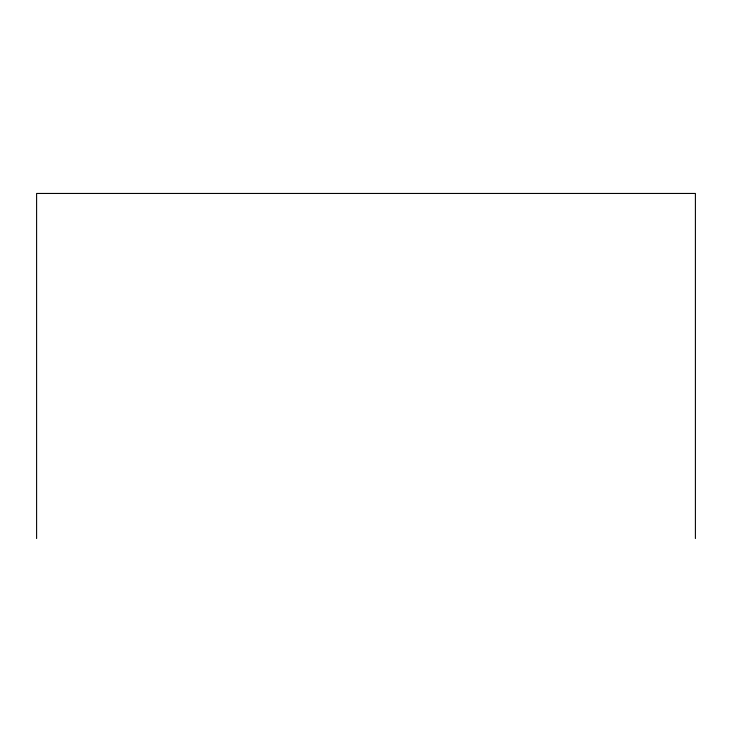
<?xml version="1.0" encoding="UTF-8"?>
<svg xmlns="http://www.w3.org/2000/svg" width="732" height="732" viewBox="0 0 732 732"><rect width="100%" height="100%" fill="white"/><g stroke="black" fill="none" stroke-linecap="round" stroke-linejoin="round"><path stroke-width="1.1" d="M695.4 538.542L695.4 193.458L36.6 193.458L36.6 538.542"/></g></svg>
